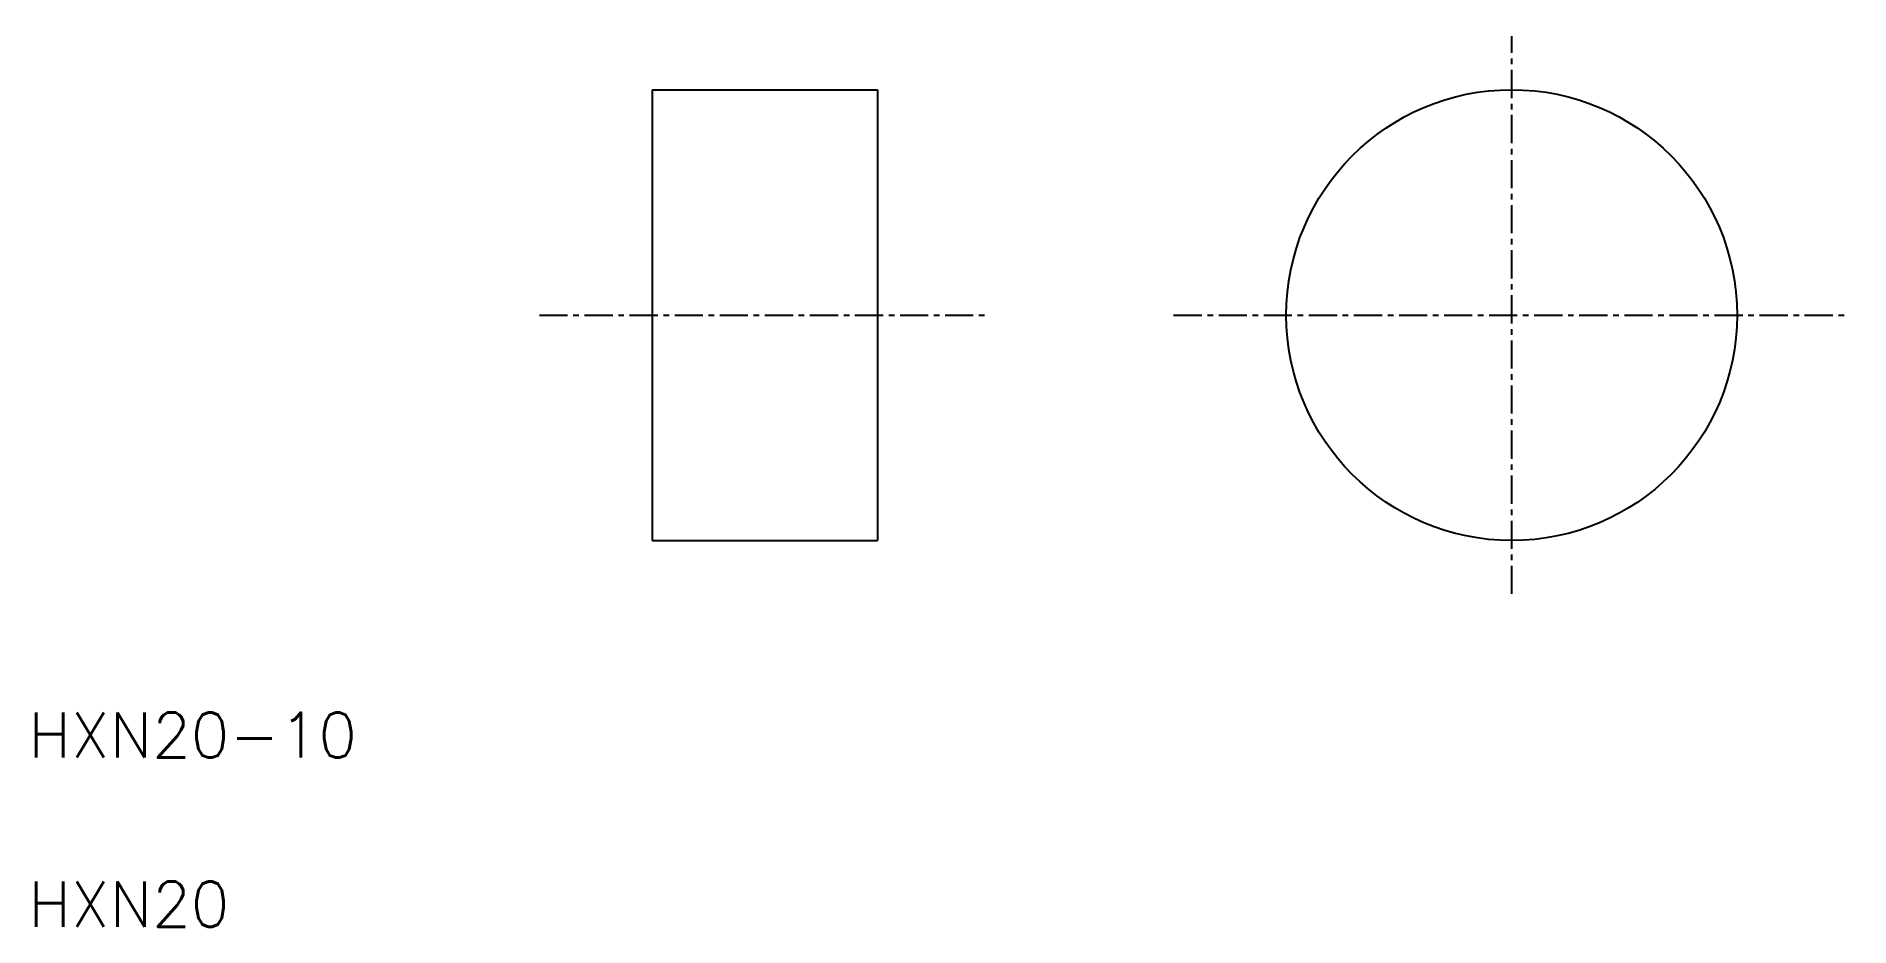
# Model space of a CAD drawing. Extents: x 19.4 to 99.9, y 534.8 to 574.3.
import ezdxf

# ---------------------------------------------------------------- set-up
doc = ezdxf.new("R2010")
doc.units = 0
doc.header["$MEASUREMENT"] = 0
doc.linetypes.add('CENTER', pattern=[2, 1.25, -0.25, 0.25, -0.25])
doc.linetypes.add('DASHED', pattern=[0.75, 0.5, -0.25])
doc.layers.get('0').update_dxf_attribs({"linetype": 'CONTINUOUS'})
doc.layers.add('CENTER', color=1, linetype='CENTER')
doc.layers.add('隠線', color=254, linetype='DASHED', plot=False)
doc.styles.get("Standard").update_dxf_attribs({"font": 'txt.shx', "bigfont": '@extfont2.shx'})

msp = doc.modelspace()

# ---------------------------------------------------------------- linework, layer by layer
at = {"layer": 'CENTER', "color": 1, "linetype": 'CENTER'}
for p, q in [((84.851, 549.603), (84.851, 574.344)), ((41.711, 561.973), (61.711, 561.973)), ((69.851, 561.973), (99.851, 561.973))]:
    msp.add_line(p, q, dxfattribs=at)
at = {"layer": '隠線', "color": 7, "linetype": 'Continuous'}
for p, q in [((46.711, 571.973), (56.711, 571.973)), ((46.711, 571.973), (46.711, 551.973)), ((56.711, 571.973), (56.711, 551.973)), ((46.711, 551.973), (56.711, 551.973))]:
    msp.add_line(p, q, dxfattribs=at)
msp.add_circle((84.851, 561.973), 10, dxfattribs=at)

# ---------------------------------------------------------------- texts
at = {"color": 7, "linetype": 'Continuous'}
for s, p in [('HXN20-10', (19.039, 542.34)), ('HXN20', (19.039, 534.84))]:
    msp.add_text(s, height=2, dxfattribs=at).set_placement(p)

doc.saveas('drawing.dxf')
